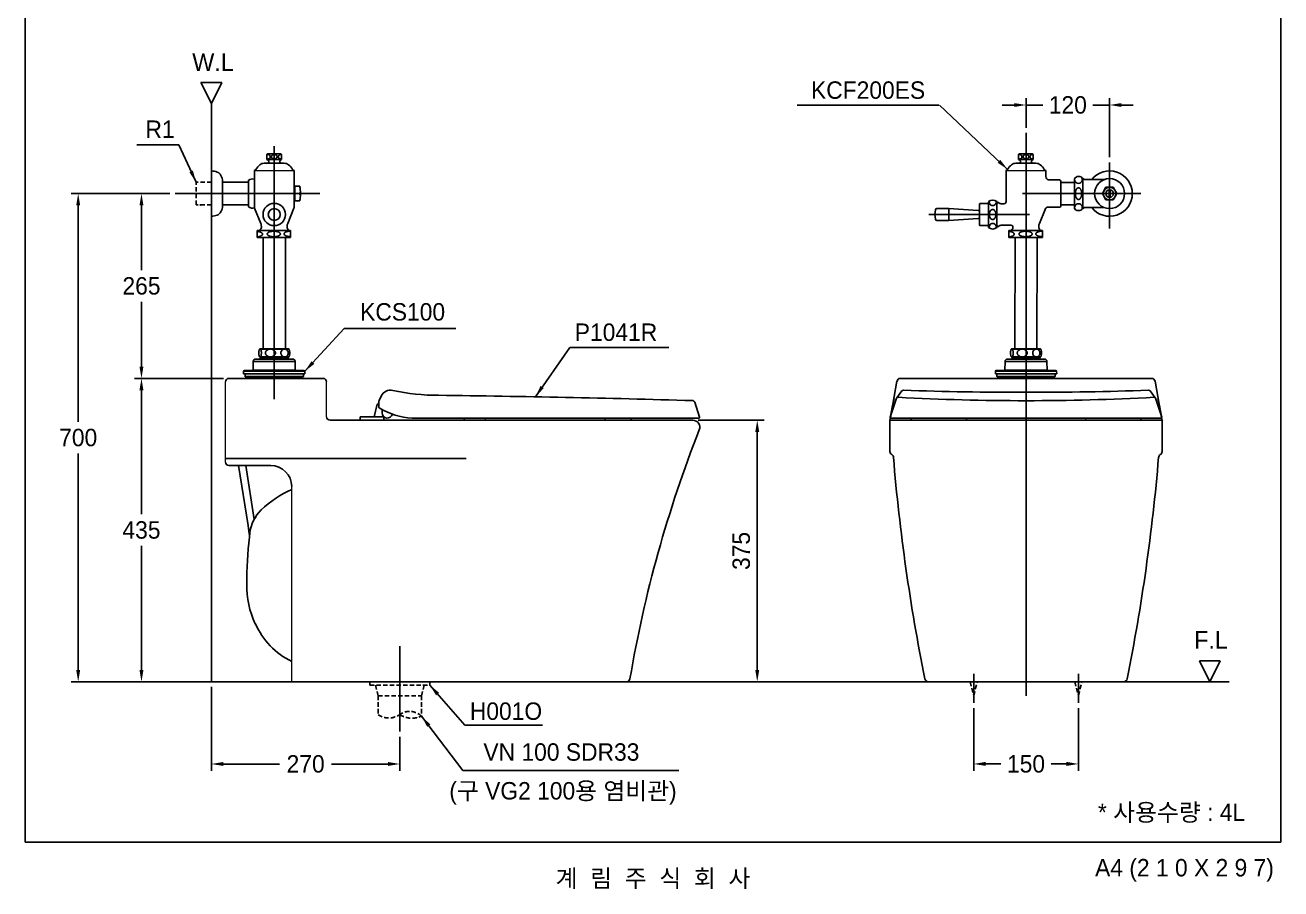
# Model space of a CAD drawing. Header units: millimetres. Extents: x 0 to 5600, y -67 to 2530.
# Drawn here: x 0 to 1800, y -67 to 1172 of the extents above; entities that cross this region are included whole.
import ezdxf
from ezdxf.enums import TextEntityAlignment as Align
from ezdxf.lldxf.tags import DXFTag

# ---------------------------------------------------------------- set-up
doc = ezdxf.new("R2010")
doc.units = ezdxf.units.MM
doc.linetypes.add('DASHED2', pattern=[9.525, 6.35, -3.175])
for name, color, linetype in [('TEXT', 7, 'Continuous'), ('내부선 및 부속', 4, 'Continuous'), ('도각라인', 7, 'Continuous'), ('외형선', 3, 'Continuous'), ('점선', 6, 'DASHED2'), ('중심선', 1, 'DASHED'), ('치수선', 7, 'Continuous')]:
    doc.layers.add(name, color=color, linetype=linetype)
doc.styles.add('____', font='')
doc.styles.add('타이틀', font='H2GTRM.TTF', dxfattribs={"height": 25})
doc.styles.get('____').set_extended_font_data('굴림')
tags = doc.linetypes.add('DASHDOT', pattern=[70, 31, -13, 13, -13]).pattern_tags.tags
tags[10:11] = [DXFTag(74, 4), DXFTag(75, 0), DXFTag(340, '0'), DXFTag(46, 0.0), DXFTag(50, 0.0), DXFTag(44, 0.0), DXFTag(45, 0.0)]
tags[8:9] = [DXFTag(74, 4), DXFTag(75, 0), DXFTag(340, '0'), DXFTag(46, 0.0), DXFTag(50, 0.0), DXFTag(44, 0.0), DXFTag(45, 0.0)]
tags[6:7] = [DXFTag(74, 4), DXFTag(75, 0), DXFTag(340, '0'), DXFTag(46, 0.0), DXFTag(50, 0.0), DXFTag(44, 0.0), DXFTag(45, 0.0)]
tags[4:5] = [DXFTag(74, 4), DXFTag(75, 0), DXFTag(340, '0'), DXFTag(46, 0.0), DXFTag(50, 0.0), DXFTag(44, 0.0), DXFTag(45, 0.0)]
tags = doc.linetypes.add('DASHED', pattern=[25.72, 12.86, -12.86]).pattern_tags.tags
tags[6:7] = [DXFTag(74, 4), DXFTag(75, 0), DXFTag(340, '0'), DXFTag(46, 0.0), DXFTag(50, 0.0), DXFTag(44, 0.0), DXFTag(45, 0.0)]
tags[4:5] = [DXFTag(74, 4), DXFTag(75, 0), DXFTag(340, '0'), DXFTag(46, 0.0), DXFTag(50, 0.0), DXFTag(44, 0.0), DXFTag(45, 0.0)]
doc.dimstyles.new('MSADIM', dxfattribs={"dimtxt": 33, "dimasz": 17, "dimexe": 10, "dimexo": 7.5, "dimgap": 10, "dimtad": 0, "dimtih": 1, "dimtoh": 1, "dimdec": 0, "dimzin": 1, "dimdsep": 46, "dimtxsty": '____', "dimcen": 11.25, "dimadec": 0, "dimazin": 0, "dimtfac": 1, "dimtdec": 0, "dimtix": 1, "dimtmove": 0, "dimatfit": 3, "dimfxl": 1, "dimtolj": 1, "dimtzin": 1, "dimarcsym": 0})

# ---------------------------------------------------------------- blocks, each defined once
blk = doc.blocks.new('*D18')
at = {"layer": '치수선', "color": 0, "linetype": 'Continuous', "lineweight": -2, "transparency": 16777216}
for p, q in [((284.6, 665.2), (156.8, 665.2)), ((166.8, 648.2), (166.8, 470.5)), ((166.8, 247.2), (166.8, 424.9)), ((374.6, 230.2), (156.8, 230.2))]:
    blk.add_line(p, q, dxfattribs=at)
at = {"layer": '치수선', "color": 0, "linetype": 'Continuous', "transparency": 16777216}
for points in [[(163.9, 648.2), (169.6, 648.2), (166.8, 665.2)], [(163.9, 247.2), (169.6, 247.2), (166.8, 230.2)]]:
    blk.add_solid(points, dxfattribs=at)
at = {"layer": '치수선', "color": 0, "linetype": 'Continuous', "transparency": 16777216, "insert": (166.8, 447.7), "char_height": 25, "attachment_point": 5, "style": '____'}
blk.add_mtext('\\A1;435', dxfattribs=at)
blk = doc.blocks.new('*D19')
at = {"layer": '치수선', "color": 0, "lineweight": -2, "transparency": 16777216}
for p, q in [((964.6, 605.2), (1059.4, 605.2)), ((1049.4, 247.2), (1049.4, 588.2)), ((869.6, 230.2), (1059.4, 230.2))]:
    blk.add_line(p, q, dxfattribs=at)
at = {"layer": '치수선', "color": 0, "transparency": 16777216}
for points in [[(1046.6, 588.2), (1052.3, 588.2), (1049.4, 605.2)], [(1046.6, 247.2), (1052.3, 247.2), (1049.4, 230.2)]]:
    blk.add_solid(points, dxfattribs=at)
at = {"layer": '치수선', "color": 0, "transparency": 16777216, "insert": (1026.6, 417.7), "char_height": 25, "attachment_point": 5, "rotation": 90, "style": '____'}
blk.add_mtext('\\A1;375', dxfattribs=at)
blk = doc.blocks.new('*D20')
at = {"layer": '치수선', "color": 0, "linetype": 'Continuous', "lineweight": -2, "transparency": 16777216}
for p, q in [((207.6, 930.2), (156.8, 930.2)), ((166.8, 913.2), (166.8, 820.5)), ((166.8, 682.2), (166.8, 774.9)), ((284.6, 665.2), (156.8, 665.2))]:
    blk.add_line(p, q, dxfattribs=at)
at = {"layer": '치수선', "color": 0, "linetype": 'Continuous', "transparency": 16777216}
for points in [[(163.9, 913.2), (169.6, 913.2), (166.8, 930.2)], [(163.9, 682.2), (169.6, 682.2), (166.8, 665.2)]]:
    blk.add_solid(points, dxfattribs=at)
at = {"layer": '치수선', "color": 0, "linetype": 'Continuous', "transparency": 16777216, "insert": (166.8, 797.7), "char_height": 25, "attachment_point": 5, "style": '____'}
blk.add_mtext('\\A1;265', dxfattribs=at)
blk = doc.blocks.new('*D21')
at = {"layer": '치수선', "color": 0, "linetype": 'Continuous', "lineweight": -2, "transparency": 16777216}
for p, q in [((207.6, 930.2), (66.1, 930.2)), ((76.1, 913.2), (76.1, 603)), ((76.1, 247.2), (76.1, 557.4)), ((374.6, 230.2), (66.1, 230.2))]:
    blk.add_line(p, q, dxfattribs=at)
at = {"layer": '치수선', "color": 0, "linetype": 'Continuous', "transparency": 16777216}
for points in [[(73.2, 913.2), (78.9, 913.2), (76.1, 930.2)], [(73.2, 247.2), (78.9, 247.2), (76.1, 230.2)]]:
    blk.add_solid(points, dxfattribs=at)
at = {"layer": '치수선', "color": 0, "linetype": 'Continuous', "transparency": 16777216, "insert": (76.1, 580.2), "char_height": 25, "attachment_point": 5, "style": '____'}
blk.add_mtext('\\A1;700', dxfattribs=at)
blk = doc.blocks.new('*D22')
at = {"layer": '치수선', "color": 0, "linetype": 'Continuous', "lineweight": -2, "transparency": 16777216}
for p, q in [((267.1, 222.7), (267.1, 102.2)), ((537.1, 151.3), (537.1, 102.2)), ((284.1, 112.2), (364.8, 112.2)), ((520.1, 112.2), (439.4, 112.2))]:
    blk.add_line(p, q, dxfattribs=at)
at = {"layer": '치수선', "color": 0, "linetype": 'Continuous', "transparency": 16777216}
for points in [[(284.1, 115.1), (284.1, 109.4), (267.1, 112.2)], [(520.1, 115.1), (520.1, 109.4), (537.1, 112.2)]]:
    blk.add_solid(points, dxfattribs=at)
at = {"layer": '치수선', "color": 0, "linetype": 'Continuous', "transparency": 16777216, "insert": (402.1, 112.2), "char_height": 25, "attachment_point": 5, "style": '____'}
blk.add_mtext('\\A1;270', dxfattribs=at)
blk = doc.blocks.new('*D28')
at = {"layer": '치수선', "color": 0, "linetype": 'Continuous', "lineweight": -2, "transparency": 16777216}
for p, q in [((1359.7, 192.3), (1359.7, 102.3)), ((1509.7, 192.3), (1509.7, 102.3)), ((1376.7, 112.3), (1398.7, 112.3)), ((1492.7, 112.3), (1470.6, 112.3))]:
    blk.add_line(p, q, dxfattribs=at)
at = {"layer": '치수선', "color": 0, "linetype": 'Continuous', "transparency": 16777216}
for points in [[(1376.7, 115.2), (1376.7, 109.5), (1359.7, 112.3)], [(1492.7, 115.2), (1492.7, 109.5), (1509.7, 112.3)]]:
    blk.add_solid(points, dxfattribs=at)
at = {"layer": '치수선', "color": 0, "linetype": 'Continuous', "transparency": 16777216, "insert": (1434.7, 112.3), "char_height": 25, "attachment_point": 5, "style": '____'}
blk.add_mtext('\\A1;150', dxfattribs=at)
blk = doc.blocks.new('*D26')
at = {"layer": '치수선', "color": 0, "linetype": 'Continuous', "lineweight": -2, "transparency": 16777216}
for p, q in [((1434.7, 1024.7), (1434.7, 1067.2)), ((1554.5, 982.5), (1554.5, 1067.2)), ((1417.7, 1057.2), (1400.7, 1057.2)), ((1434.7, 1057.2), (1458.6, 1057.2)), ((1554.5, 1057.2), (1530.5, 1057.2)), ((1571.5, 1057.2), (1588.5, 1057.2))]:
    blk.add_line(p, q, dxfattribs=at)
at = {"layer": '치수선', "color": 0, "linetype": 'Continuous', "transparency": 16777216}
for points in [[(1417.7, 1060), (1417.7, 1054.4), (1434.7, 1057.2)], [(1571.5, 1060), (1571.5, 1054.4), (1554.5, 1057.2)]]:
    blk.add_solid(points, dxfattribs=at)
at = {"layer": '치수선', "color": 0, "linetype": 'Continuous', "transparency": 16777216, "insert": (1494.6, 1057.2), "char_height": 25, "attachment_point": 5, "style": '____'}
blk.add_mtext('\\A1;120', dxfattribs=at)

msp = doc.modelspace()

# ---------------------------------------------------------------- linework, layer by layer
at = {"layer": '내부선 및 부속', "linetype": 'Continuous'}
for p, q in [((346.8, 973.7), (342.6, 973.7)), ((348.1, 987.2), (346.7, 986.4)), ((346.7, 986.4), (346.7, 979.3)), ((346.7, 979.3), (347.5, 978.7)), ((346.7, 979.3), (348.2, 978.2)), ((346.7, 979.3), (367.5, 979.3)), ((346.8, 973.7), (367.4, 973.7)), ((357.1, 987.2), (348.1, 987.2)), ((349.6, 987.2), (366.1, 987.2)), ((367.5, 979.3), (365.9, 978.2)), ((366.1, 987.2), (367.5, 986.4)), ((367.5, 979.3), (366.6, 978.7)), ((367.4, 973.7), (371.5, 973.7)), ((367.5, 986.4), (367.5, 979.3)), ((1424.2, 973.7), (1420, 973.7)), ((1425.5, 987.2), (1424.1, 986.4)), ((1424.1, 986.4), (1424.1, 979.3)), ((1444.9, 979.3), (1424.1, 979.3)), ((1424.1, 979.3), (1425.6, 978.2)), ((1424.1, 979.3), (1424.9, 978.7)), ((1444.8, 973.7), (1424.2, 973.7)), ((1442, 987.2), (1425.5, 987.2)), ((1434.5, 987.2), (1443.5, 987.2)), ((1444.9, 979.3), (1443.3, 978.2)), ((1443.5, 987.2), (1444.9, 986.4)), ((1444.9, 979.3), (1444, 978.7)), ((1444.8, 973.7), (1448.9, 973.7)), ((1444.9, 986.4), (1444.9, 979.3)), ((328.6, 963.2), (385.6, 963)), ((328.6, 911.2), (328.6, 963.2)), ((385.6, 963), (385.4, 963.2)), ((385.6, 911.2), (385.6, 963.2)), ((1463, 963.2), (1406, 963)), ((1406, 963), (1406.2, 963.2)), ((1406, 961.2), (1406, 963.2)), ((1406, 918.7), (1406, 961.2)), ((1463, 961.2), (1463, 963.2)), ((1463, 954.7), (1463, 961.2)), ((283.1, 946.5), (283.1, 914)), ((283.1, 946.5), (320.1, 946.5)), ((320.1, 949.2), (320.1, 930.2)), ((386.8, 940.6), (386.3, 939.4)), ((386.8, 940.6), (386.8, 919.8)), ((393.8, 940.6), (386.8, 940.6)), ((1468, 949.7), (1482.5, 949.7)), ((1484.5, 947.7), (1484.5, 946.2)), ((1484.5, 946.2), (1504.1, 946.2)), ((1484.5, 946.2), (1484.5, 912.7)), ((1504.1, 947.5), (1504.1, 951.7)), ((1504.1, 947.5), (1504.1, 930.2)), ((1515.9, 951.2), (1515.9, 952)), ((1515.9, 951.8), (1518.6, 950.2)), ((1515.9, 951.2), (1515.9, 930.2)), ((1546.6, 950.2), (1518.6, 950.2)), ((1544.1, 930.2), (1549.3, 939.2)), ((1549.3, 939.2), (1559.7, 939.2)), ((1559.7, 939.2), (1564.9, 930.2)), ((320.1, 930.2), (320.1, 911.2)), ((386.8, 919.8), (386.3, 921)), ((393.8, 919.8), (386.8, 919.8)), ((394.6, 931), (392.6, 931)), ((392.6, 931), (392.6, 929.5)), ((394.6, 929.5), (392.6, 929.5)), ((1381, 918.6), (1381, 900.2)), ((1393, 918.7), (1393, 900.2)), ((1504.1, 913), (1504.1, 930.2)), ((1515.9, 909.2), (1515.9, 930.2)), ((1549.3, 921.2), (1544.1, 930.2)), ((1559.7, 921.2), (1549.3, 921.2)), ((1553.8, 935.6), (1553.8, 924.9)), ((1555.2, 935.6), (1555.2, 924.9)), ((1564.9, 930.2), (1559.7, 921.2)), ((320.1, 914), (283.1, 914)), ((328.9, 909.3), (337.7, 887.3)), ((385.2, 909.3), (376.4, 887.3)), ((1306.7, 908.7), (1324.1, 908.7)), ((1324.1, 908.7), (1366.2, 905.7)), ((1324.1, 908.7), (1324.1, 891.7)), ((1368, 915.2), (1368, 910.9)), ((1368, 910.9), (1368, 900.2)), ((1368, 885.2), (1368, 900.2)), ((1380, 916.2), (1369, 916.2)), ((1381, 881.7), (1381, 900.2)), ((1393, 917.7), (1394.5, 917.7)), ((1393, 916.7), (1396.2, 916.7)), ((1393, 881.7), (1393, 900.2)), ((1394.5, 916.7), (1394.5, 917.7)), ((1394.5, 917.7), (1397.3, 916.1)), ((1398.8, 915.7), (1403, 915.7)), ((1461.9, 907.6), (1453.9, 887.3)), ((1466.6, 910.7), (1482.5, 910.7)), ((1484.5, 914.2), (1504.1, 914.2)), ((1484.5, 914.2), (1504.1, 914.2)), ((1484.5, 912.7), (1484.5, 914.2)), ((1504.1, 913), (1504.1, 914.2)), ((1504.1, 913), (1504.1, 908.7)), ((1504.1, 913), (1504.1, 908.7)), ((1515.9, 908.6), (1518.6, 910.2)), ((1515.9, 909.2), (1515.9, 910.1)), ((1515.9, 909.2), (1515.9, 908.4)), ((1546.6, 910.2), (1518.6, 910.2)), ((338.6, 881.6), (338.6, 882.9)), ((375.6, 881.6), (375.6, 882.9)), ((1306.7, 891.7), (1324.1, 891.7)), ((1324.1, 891.7), (1366.3, 894.7)), ((1380, 884.2), (1369, 884.2)), ((1393, 883.7), (1396.2, 883.7)), ((1393, 882.7), (1394.5, 882.7)), ((1394.5, 882.7), (1397.3, 884.3)), ((1394.5, 883.7), (1394.5, 882.7)), ((1398.8, 884.7), (1413, 884.7)), ((1453, 881.6), (1453, 882.9)), ((332.6, 877.2), (332.6, 867.2)), ((332.6, 877.2), (356.6, 877.2)), ((380.6, 867.2), (332.6, 867.2)), ((336.7, 877.2), (336.9, 877.2)), ((337.1, 878.2), (338.2, 880.1)), ((337.1, 877.2), (337.1, 878.2)), ((341.2, 867.2), (341.2, 707.4)), ((380.6, 877.2), (356.6, 877.2)), ((356.9, 877.2), (377.4, 877.2)), ((373, 867.2), (373, 707.4)), ((375.6, 881.3), (375.6, 881.7)), ((377.1, 878.2), (375.9, 880.3)), ((377, 877.2), (376.9, 877.2)), ((377, 877.2), (377.4, 877.2)), ((377.1, 877.2), (377.1, 878.2)), ((380.6, 877.2), (380.6, 867.2)), ((1410.2, 877.2), (1410.2, 867.2)), ((1410.2, 877.2), (1434.2, 877.2)), ((1458.2, 867.2), (1410.2, 867.2)), ((1414.4, 877.2), (1414.5, 877.2)), ((1414.5, 878.2), (1415.7, 880.3)), ((1414.5, 877.2), (1414.5, 878.2)), ((1416, 881.3), (1416, 881.7)), ((1419.2, 867.2), (1418.7, 707.4)), ((1455.2, 877.2), (1434.2, 877.2)), ((1434.5, 877.2), (1458.2, 877.2)), ((1450.5, 867.2), (1450.4, 707.4)), ((1454.5, 878.2), (1453.4, 880.1)), ((1454.5, 877.2), (1454.5, 878.2)), ((1454.7, 877.2), (1454.5, 877.2)), ((1454.7, 877.2), (1455.1, 877.2)), ((1458.2, 877.2), (1458.2, 867.2)), ((504.3, 626.4), (500.2, 610.2)), ((514, 610.2), (480.1, 610.2)), ((480.1, 610.2), (480.1, 605.2)), ((486.5, 605.2), (480.1, 605.2)), ((486.5, 605.2), (514.1, 605.2)), ((508.7, 605.2), (510.3, 605.2)), ((514.1, 610.1), (514.1, 605.2)), ((629, 608.2), (629, 607.7)), ((631.5, 605.2), (657.5, 605.2)), ((660, 608.2), (660, 607.7)), ((831, 608.2), (831, 607.7)), ((833.5, 605.2), (866.5, 605.2)), ((869, 608.2), (869, 607.7)), ((1269.7, 608.2), (1269.7, 607.7)), ((1272.2, 605.2), (1347.2, 605.2)), ((1349.7, 608.2), (1349.7, 607.7)), ((1519.7, 608.2), (1519.7, 607.7)), ((1522.2, 605.2), (1597.2, 605.2)), ((1599.7, 608.2), (1599.7, 607.7))]:
    msp.add_line(p, q, dxfattribs=at)
at = {"layer": '내부선 및 부속'}
for p, q in [((336, 707.1), (336.2, 707.1)), ((336.4, 707.4), (377.8, 707.4)), ((337.4, 707.1), (349.4, 707.1)), ((353.9, 707.1), (370.3, 707.1)), ((373.6, 707.1), (378.2, 707.1)), ((1413.5, 707.1), (1413.8, 707.1)), ((1414, 707.4), (1455.3, 707.4)), ((1415, 707.1), (1426.9, 707.1)), ((1431.5, 707.1), (1447.8, 707.1)), ((1451.2, 707.1), (1455.8, 707.1)), ((327, 689.4), (326.9, 676.9)), ((327, 689.4), (387.1, 689.4)), ((383.6, 692.9), (330.5, 692.9)), ((336, 696.2), (336.2, 696.2)), ((336.4, 695.9), (377.8, 695.9)), ((337.1, 695.9), (337.1, 693.9)), ((377.1, 693.9), (337.1, 693.9)), ((337.4, 696.2), (349.4, 696.2)), ((353.9, 696.2), (370.3, 696.2)), ((373.6, 696.2), (378.2, 696.2)), ((377.1, 695.9), (377.1, 693.9)), ((387.1, 689.4), (387.3, 676.9)), ((1404.6, 689.4), (1404.5, 676.9)), ((1404.6, 689.4), (1464.7, 689.4)), ((1461.2, 692.9), (1408.1, 692.9)), ((1413.5, 696.2), (1413.8, 696.2)), ((1414, 695.9), (1455.3, 695.9)), ((1414.7, 695.9), (1414.7, 693.9)), ((1454.7, 693.9), (1414.7, 693.9)), ((1415, 696.2), (1426.9, 696.2)), ((1431.5, 696.2), (1447.8, 696.2)), ((1451.2, 696.2), (1455.8, 696.2)), ((1454.7, 695.9), (1454.7, 693.9)), ((1464.7, 689.4), (1464.8, 676.9)), ((313.1, 675.4), (313.1, 671.9)), ((313.1, 675.4), (401, 675.4)), ((313.1, 671.9), (401.1, 671.9)), ((314.1, 676.4), (400, 676.4)), ((315.4, 671.9), (315.3, 668.1)), ((398.9, 668.1), (315.3, 668.1)), ((398.4, 667.6), (315.8, 667.6)), ((316.6, 667.6), (316.7, 665.2)), ((387.3, 676.9), (326.9, 676.9)), ((397.5, 667.6), (397.5, 665.2)), ((398.8, 671.9), (398.9, 668.1)), ((401, 675.4), (401.1, 671.9)), ((1390.7, 675.4), (1390.7, 671.9)), ((1390.7, 675.4), (1478.6, 675.4)), ((1390.7, 671.9), (1478.7, 671.9)), ((1391.7, 676.4), (1477.6, 676.4)), ((1393, 671.9), (1392.9, 668.1)), ((1476.5, 668.1), (1392.9, 668.1)), ((1476, 667.6), (1393.4, 667.6)), ((1394.2, 667.6), (1394.3, 665.2)), ((1464.8, 676.9), (1404.5, 676.9)), ((1475.1, 667.6), (1475, 665.2)), ((1476.3, 671.9), (1476.5, 668.1)), ((1478.6, 675.4), (1478.7, 671.9)), ((397.5, 665.2), (316.7, 665.2)), ((1475, 665.2), (1394.3, 665.2)), ((507.1, 623.8), (507.1, 632.7)), ((507.3, 633.6), (510.5, 639.9)), ((959.8, 631.2), (966.7, 609.5)), ((1249.2, 636.8), (1240.1, 609.5)), ((1249.5, 637.3), (1256.9, 647.2)), ((1619.8, 637.3), (1612.4, 647.2)), ((1620.1, 636.8), (1629.2, 609.5)), ((511.6, 615.7), (511.6, 620.6)), ((965.8, 608.2), (554.9, 608.2)), ((1239.7, 605.2), (1629.6, 605.2)), ((1241, 608.2), (1628.3, 608.2)), ((287.1, 550.2), (632.1, 550.2)), ((306.1, 540.2), (352.1, 540.2)), ((316.2, 540.2), (328.2, 463))]:
    msp.add_line(p, q, dxfattribs=at)
at = {"layer": '내부선 및 부속', "linetype": 'Continuous', "lineweight": 18}
msp.add_line((382.1, 259.3), (382.1, 510.2), dxfattribs=at)
at = {"layer": '내부선 및 부속', "linetype": 'Continuous'}
for centre, radius in [((1554.5, 930.2), 21.5), ((1554.5, 930.2), 9), ((1554.5, 930.2), 5.4), ((357.1, 900.2), 16), ((357.1, 900.2), 8.5)]:
    msp.add_circle(centre, radius, dxfattribs=at)
for centre, radius, start, end in [((342.6, 963.7), 10, 90, 127.8233), ((348.1, 983), 3.24, 244.0741, 115.9259), ((346.8, 976.2), 2.5, 270, 54.4756), ((366.1, 983), 3.24, 64.0741, 295.9259), ((367.4, 976.2), 2.5, 125.5244, 270), ((371.5, 963.7), 10, 52.1767, 90), ((1420, 963.7), 10, 90.0112, 127.8345), ((1425.5, 983), 3.24, 244.0853, 115.9372), ((1424.2, 976.2), 2.5, 270.0112, 54.4868), ((1443.5, 983), 3.24, 64.0853, 295.9372), ((1444.8, 976.2), 2.5, 125.5356, 270.0112), ((1448.9, 963.7), 10, 52.1879, 90.0112), ((265.6, 932.7), 30, 70.9929, 87.134), ((271.7, 951.8), 10, 37.1965, 68.8073), ((263.1, 946.7), 20, 359.2838, 33.7923), ((328.2, 966.2), 3, 276.7194, 333.4346), ((348.8, 955.8), 20, 127.8233, 153.2498), ((365.4, 955.8), 20, 26.7502, 52.1767), ((385.9, 966.2), 3, 206.5654, 263.2806), ((1405.6, 966.2), 3, 276.7306, 333.4458), ((1426.2, 955.8), 20, 127.8345, 153.261), ((1442.8, 955.8), 20, 26.7614, 52.1879), ((1463.3, 966.2), 3, 206.5766, 263.2918), ((1468, 954.7), 5, 180.0112, 270.0112), ((1510.1, 947.2), 7.5, 39.9167, 143.1413), ((1554.5, 930.2), 32.5, 217.9911, 142.0313), ((326.1, 941.2), 10, 75.6711, 127.05), ((385.1, 940), 1.3, 292.6199, 334.4413), ((324.6, 930.2), 70, 4.4244, 8.5378), ((1482.5, 947.7), 2, 0.0112, 90.0112), ((1509.8, 950.2), 5.44, 154.1689, 28.8664), ((385.1, 920.4), 1.3, 25.5587, 67.3801), ((324.6, 930.2), 70, 351.4622, 355.5756), ((324.6, 930.2), 70, 0.6139, 4.4244), ((324.6, 930.2), 70, 355.5756, 359.3861), ((1387, 911.9), 9, 48.2009, 131.8215), ((1387, 918.1), 5.22, 171.2567, 12.9533), ((1403, 918.7), 3, 270.0112, 0.0112), ((271.7, 908.6), 10, 291.1927, 322.8035), ((263.1, 913.7), 20, 326.2077, 0.7162), ((326.1, 919.2), 10, 232.95, 285.8888), ((333.6, 911.2), 5, 180, 201.8014), ((380.6, 911.2), 5, 338.1986, 0), ((1340.7, 900.2), 36.6, 169.1911, 190.8313), ((1306.7, 906.7), 2, 90.0112, 169.1911), ((1366.5, 909.7), 4, 266.3323, 292.0355), ((1369, 915.2), 1, 90.0112, 180.0112), ((1380, 917.2), 1, 270.0112, 0.0112), ((1398.8, 918.7), 3, 240.0112, 270.0112), ((1466.6, 905.7), 5, 90.0112, 158.2098), ((1482.5, 912.7), 2, 270.0112, 0.0112), ((1510.1, 913.2), 7.5, 216.8811, 320.1058), ((1509.8, 910.2), 5.44, 331.1561, 205.8536), ((265.6, 927.7), 30, 272.866, 289.0071), ((326.6, 882.9), 12, 0, 21.8014), ((387.6, 882.9), 12, 158.1986, 180), ((1306.7, 893.7), 2, 190.8313, 270.0112), ((1366.5, 890.7), 4, 67.9869, 93.6901), ((1369, 885.2), 1, 180.0112, 270.0112), ((1380, 883.2), 1, 0.0112, 90.0112), ((1387, 882.3), 5.22, 347.0691, 188.7657), ((1398.8, 881.7), 3, 90.0112, 120.0112), ((1413, 881.7), 3, 0.0112, 90.0112), ((1465, 882.9), 12, 158.2098, 180.0112), ((335.6, 881.6), 3, 330, 0), ((377.6, 881.3), 2, 180, 210), ((1387, 888.4), 9, 228.2009, 311.8215), ((1414, 881.3), 2, 330.0112, 0.0112), ((1456, 881.6), 3, 180.0112, 210.0112), ((509.1, 625.2), 5, 113.5697, 165.8872), ((631.5, 607.7), 2.5, 180, 270), ((657.5, 607.7), 2.5, 270, 0), ((833.5, 607.7), 2.5, 180, 270), ((866.5, 607.7), 2.5, 270, 0), ((1272.2, 607.7), 2.5, 180, 270), ((1347.2, 607.7), 2.5, 270, 0), ((1522.2, 607.7), 2.5, 180, 270), ((1597.2, 607.7), 2.5, 270, 0)]:
    msp.add_arc(centre, radius, start, end, dxfattribs=at)
at = {"layer": '내부선 및 부속'}
for centre, radius, start, end in [((336.4, 706.9), 0.5, 90, 157.6398), ((377.8, 706.9), 0.5, 22.3602, 90), ((1414, 706.9), 0.5, 90, 157.6398), ((1455.3, 706.9), 0.5, 22.3602, 90), ((330.5, 689.4), 3.5, 90, 179.3055), ((336.4, 696.4), 0.5, 202.3602, 270), ((336.1, 693.9), 1, 270, 0), ((378.1, 693.9), 1, 180, 270), ((377.8, 696.4), 0.5, 270, 337.6398), ((383.6, 689.4), 3.5, 0.6945, 90), ((1408.1, 689.4), 3.5, 90, 179.3055), ((1414, 696.4), 0.5, 202.3602, 270), ((1413.7, 693.9), 1, 270, 0), ((1455.7, 693.9), 1, 180, 270), ((1455.3, 696.4), 0.5, 270, 337.6398), ((1461.2, 689.4), 3.5, 0.6945, 90), ((314.1, 675.4), 1, 90, 179.3634), ((315.8, 668.1), 0.5, 178, 270), ((326.4, 676.9), 0.5, 270, 359.3055), ((387.8, 676.9), 0.5, 180.6945, 270), ((398.4, 668.1), 0.5, 270, 2), ((400, 675.4), 1, 0.6366, 90), ((1391.7, 675.4), 1, 90, 179.3634), ((1393.4, 668.1), 0.5, 178, 270), ((1404, 676.9), 0.5, 270, 359.3055), ((1465.3, 676.9), 0.5, 180.6945, 270), ((1476, 668.1), 0.5, 270, 2), ((1477.6, 675.4), 1, 0.6366, 90), ((523.9, 633.2), 15, 77.9144, 153.4349), ((1258.8, 645.7), 2.5, 88.0717, 141.3402), ((1434.7, 5868.2), 5223, 268.0717, 271.9283), ((1610.5, 645.7), 2.5, 38.6598, 91.9283), ((509.1, 632.7), 2, 153.4349, 180), ((593, 955.9), 315, 257.9144, 269.9304), ((357.4, -19316.7), 19959, 88.27855, 89.32486), ((956.9, 630.3), 3, 17.7447, 88.2785), ((1251.1, 636.1), 2, 86.9292, 161.5651), ((1434.7, 4058.2), 3425, 266.9292, 273.0708), ((1618.2, 636.1), 2, 18.4349, 93.0708), ((508.1, 623.8), 1, 180, 238.3924), ((560, 708.1), 100, 238.3924, 267.0902), ((519.1, 615.7), 7.5, 180.1051, 345.9993), ((965.8, 609.2), 1, 270, 17.7447), ((1241, 609.2), 1, 161.5651, 270), ((1628.3, 609.2), 1, 270, 18.4349), ((352.1, 510.2), 30, 0, 90), ((439.9, 372), 145.7, 113.3758, 134.1848), ((376.7, 437.1), 55, 134.1848, 173.7719), ((1067.6, 361.7), 750, 173.7719, 174.2127)]:
    msp.add_arc(centre, radius, start, end, dxfattribs=at)
at = {"layer": '내부선 및 부속', "linetype": 'Continuous'}
for points, weights in [([(357.1, 986.1), (352.9, 986.1), (352.9, 983.1)], [1, 0.707106769085, 1]), ([(352.9, 983.1), (352.9, 980), (357.1, 980)], [1, 0.707106769085, 1]), ([(361.2, 983.1), (361.2, 986.1), (357.1, 986.1)], [1, 0.707106769085, 1]), ([(357.1, 980), (361.2, 980), (361.2, 983.1)], [1, 0.707106769085, 1]), ([(1430.4, 983.1), (1430.4, 986.1), (1434.5, 986.1)], [1, 0.707106781056, 1]), ([(1434.5, 980), (1430.4, 980), (1430.4, 983.1)], [1, 0.707106781056, 1]), ([(1434.5, 986.1), (1438.7, 986.1), (1438.7, 983.1)], [1, 0.707106781056, 1]), ([(1438.7, 983.1), (1438.7, 980), (1434.5, 980)], [1, 0.707106781056, 1]), ([(1505.4, 930.1), (1505.4, 938.5), (1509.9, 938.5)], [1, 0.707106781056, 1]), ([(1509.9, 938.5), (1514.4, 938.5), (1514.4, 930.1)], [1, 0.707106781056, 1]), ([(1509.9, 921.7), (1505.4, 921.7), (1505.4, 930.1)], [1, 0.707106781056, 1]), ([(1514.4, 930.1), (1514.4, 921.7), (1509.9, 921.7)], [1, 0.707106781056, 1]), ([(1386.8, 907.4), (1382.2, 907.4), (1382.2, 900.2)], [1, 0.707106781056, 1]), ([(1382.2, 900.1), (1382.2, 907.3), (1386.8, 907.3)], [1, 0.707106781056, 1]), ([(1382.2, 900.2), (1382.2, 893.1), (1386.8, 893.1)], [1, 0.707106781056, 1]), ([(1386.8, 893), (1382.2, 893), (1382.2, 900.1)], [1, 0.707106781056, 1]), ([(1391.5, 900.2), (1391.5, 907.4), (1386.8, 907.4)], [1, 0.707106781056, 1]), ([(1386.8, 907.3), (1391.5, 907.3), (1391.5, 900.1)], [1, 0.707106781056, 1]), ([(1386.8, 893.1), (1391.5, 893.1), (1391.5, 900.2)], [1, 0.707106781056, 1]), ([(1391.5, 900.1), (1391.5, 893), (1386.8, 893)], [1, 0.707106781056, 1]), ([(332.6, 868.1), (340.2, 868.8), (340.2, 872)], [0.934149503708, 0.74491161108, 1]), ([(340.2, 872), (340.2, 875.1), (333.1, 875.9)], [1, 0.75529140234, 0.919484734535]), ([(356.5, 876.2), (347.1, 876.2), (347.1, 872.3)], [1, 0.707106769085, 1]), ([(347.1, 872.3), (347.1, 868.3), (356.5, 868.3)], [1, 0.707106769085, 1]), ([(365.9, 872.3), (365.9, 876.2), (356.5, 876.2)], [1, 0.707106769085, 1]), ([(356.5, 868.3), (365.9, 868.3), (365.9, 872.3)], [1, 0.707106769085, 1]), ([(379.7, 876.3), (371.2, 876), (371.2, 872.4)], [0.964678823948, 0.725984036922, 1]), ([(371.2, 872.4), (371.2, 868.4), (380.6, 868.4)], [1, 0.707261145115, 0.999691426754]), ([(1410.2, 868.1), (1417.9, 868.8), (1417.9, 872)], [0.934149522769, 0.744911638901, 1]), ([(1417.9, 872), (1417.9, 875.1), (1410.7, 875.8)], [1, 0.755291395241, 0.919484720528]), ([(1434.1, 876.2), (1424.7, 876.2), (1424.7, 872.3)], [1, 0.707106781056, 1]), ([(1424.7, 872.3), (1424.7, 868.3), (1434.1, 868.3)], [1, 0.707106781056, 1]), ([(1443.5, 872.3), (1443.5, 876.2), (1434.1, 876.2)], [1, 0.707106781056, 1]), ([(1434.1, 868.3), (1443.5, 868.3), (1443.5, 872.3)], [1, 0.707106781056, 1]), ([(1457.4, 876.3), (1448.8, 876), (1448.8, 872.4)], [0.964678818344, 0.725984028413, 1]), ([(1448.8, 872.4), (1448.8, 868.4), (1458.2, 868.4)], [1, 0.70726114917, 0.999691426754])]:
    msp.add_rational_spline(points, weights, degree=2, dxfattribs=at)
at = {"layer": '내부선 및 부속'}
for points, knots in [([(335.3, 698), (335.2, 698.5), (335, 699.7), (334.9, 701.6), (335, 703.5), (335.2, 704.8), (335.3, 705.3)], [0, 0, 0, 0, 0.22782, 0.499997, 0.77219, 1, 1, 1, 1]), ([(336, 707.1), (335.9, 706.9), (335.7, 706.4), (335.5, 705.8), (335.3, 705.3)], [0, 0, 0, 0, 0.254027, 1, 1, 1, 1]), ([(335.3, 705.3), (335.4, 705.6), (335.6, 706.1), (335.9, 706.7), (336, 706.9), (336.1, 707)], [0, 0, 0, 0, 0.573123, 0.803858, 1, 1, 1, 1]), ([(336.1, 707), (336.1, 707), (336.1, 707), (336.2, 707.1), (336.2, 707.1)], [0, 0, 0, 0, 0.25775, 1, 1, 1, 1]), ([(336.2, 707.1), (336.3, 707.2), (336.5, 707.2), (336.8, 707.3), (337.1, 707.2), (337.3, 707.2), (337.4, 707.1)], [0, 0, 0, 0, 0.262199, 0.5, 0.737801, 1, 1, 1, 1]), ([(337.4, 707.1), (337.5, 706.9), (337.8, 706.6), (338, 706.2), (338, 706)], [0, 0, 0, 0, 0.435949, 1, 1, 1, 1]), ([(338, 706), (338.2, 705.6), (338.4, 704.8), (338.6, 703.5), (338.7, 701.9), (338.7, 700.4), (338.5, 698.9), (338.2, 697.7), (337.9, 696.9), (337.6, 696.5), (337.5, 696.3), (337.4, 696.2)], [0, 0, 0, 0, 0.111596, 0.24947, 0.407177, 0.56844, 0.7146, 0.835755, 0.930172, 0.967952, 1, 1, 1, 1]), ([(349.4, 696.2), (348.8, 696.4), (347.6, 696.9), (346.3, 697.8), (345.4, 698.8), (344.9, 699.7), (344.6, 700.6), (344.5, 701.6), (344.6, 702.6), (344.9, 703.6), (345.4, 704.4), (346.3, 705.4), (347.6, 706.4), (348.8, 706.9), (349.4, 707.1)], [0, 0, 0, 0, 0.123247, 0.247361, 0.310061, 0.373108, 0.436462, 0.5, 0.563539, 0.626894, 0.689943, 0.752643, 0.876759, 1, 1, 1, 1]), ([(349.4, 707.1), (349.5, 707.1), (349.7, 707.1), (350, 707.2), (350.5, 707.2), (351.1, 707.3), (351.6, 707.3), (352.2, 707.3), (352.8, 707.2), (353.3, 707.2), (353.6, 707.1), (353.8, 707.1), (353.9, 707.1)], [0, 0, 0, 0, 0.062559, 0.12508, 0.250065, 0.375035, 0.5, 0.624966, 0.749935, 0.87492, 0.937441, 1, 1, 1, 1]), ([(353.9, 707.1), (354.5, 706.9), (355.7, 706.4), (357, 705.4), (357.9, 704.4), (358.4, 703.6), (358.7, 702.6), (358.8, 701.6), (358.7, 700.6), (358.4, 699.7), (357.9, 698.8), (357, 697.8), (355.7, 696.9), (354.5, 696.4), (353.9, 696.2)], [0, 0, 0, 0, 0.123276, 0.247388, 0.310077, 0.37311, 0.436457, 0.499999, 0.563544, 0.626897, 0.689931, 0.752615, 0.876724, 1, 1, 1, 1]), ([(370.3, 696.2), (369.8, 696.4), (369.1, 696.8), (368.4, 697.5), (367.6, 698.3), (366.9, 699.7), (366.6, 701.6), (366.9, 703.5), (367.6, 704.9), (368.4, 705.8), (369.1, 706.5), (369.8, 706.9), (370.3, 707.1)], [0, 0, 0, 0, 0.108635, 0.166542, 0.227368, 0.358414, 0.500001, 0.641587, 0.772633, 0.833459, 0.891366, 1, 1, 1, 1]), ([(370.3, 707.1), (370.3, 707.1), (370.5, 707.1), (370.8, 707.2), (371.1, 707.2), (371.5, 707.3), (371.9, 707.3), (372.4, 707.3), (372.8, 707.2), (373.1, 707.2), (373.4, 707.1), (373.5, 707.1), (373.6, 707.1)], [0, 0, 0, 0, 0.063494, 0.12628, 0.251103, 0.3756, 0.5, 0.6244, 0.748896, 0.87372, 0.936506, 1, 1, 1, 1]), ([(373.6, 707.1), (374.1, 706.9), (375.1, 706.3), (375.8, 705.4), (376.2, 704.9)], [0, 0, 0, 0, 0.476353, 1, 1, 1, 1]), ([(376.2, 704.9), (376.4, 704.6), (376.8, 703.8), (377.1, 702.4), (377.2, 701), (376.8, 699.6), (376.3, 698.4), (375.5, 697.4), (374.6, 696.7), (373.9, 696.3), (373.6, 696.2)], [0, 0, 0, 0, 0.127441, 0.263144, 0.402472, 0.538495, 0.666392, 0.78507, 0.895641, 1, 1, 1, 1]), ([(378.2, 707.1), (378.3, 706.9), (378.5, 706.4), (378.7, 705.8), (378.8, 705.3)], [0, 0, 0, 0, 0.254027, 1, 1, 1, 1]), ([(378.8, 698), (379, 698.5), (379.2, 699.7), (379.3, 701.6), (379.2, 703.5), (379, 704.8), (378.8, 705.3)], [0, 0, 0, 0, 0.22782, 0.499997, 0.77219, 1, 1, 1, 1]), ([(1412.9, 698), (1412.8, 698.5), (1412.5, 699.7), (1412.4, 701.6), (1412.5, 703.5), (1412.8, 704.8), (1412.9, 705.3)], [0, 0, 0, 0, 0.22782, 0.499997, 0.77219, 1, 1, 1, 1]), ([(1413.5, 707.1), (1413.5, 706.9), (1413.2, 706.4), (1413, 705.8), (1412.9, 705.3)], [0, 0, 0, 0, 0.254027, 1, 1, 1, 1]), ([(1412.9, 705.3), (1413, 705.6), (1413.2, 706.1), (1413.4, 706.7), (1413.6, 706.9), (1413.7, 707)], [0, 0, 0, 0, 0.573123, 0.803858, 1, 1, 1, 1]), ([(1413.7, 707), (1413.7, 707), (1413.7, 707), (1413.7, 707.1), (1413.8, 707.1)], [0, 0, 0, 0, 0.25775, 1, 1, 1, 1]), ([(1413.8, 707.1), (1413.8, 707.2), (1414.1, 707.2), (1414.4, 707.3), (1414.7, 707.2), (1414.9, 707.2), (1415, 707.1)], [0, 0, 0, 0, 0.262199, 0.5, 0.737801, 1, 1, 1, 1]), ([(1415, 707.1), (1415.1, 706.9), (1415.4, 706.6), (1415.5, 706.2), (1415.6, 706)], [0, 0, 0, 0, 0.435949, 1, 1, 1, 1]), ([(1415.6, 706), (1415.7, 705.6), (1416, 704.8), (1416.2, 703.5), (1416.3, 701.9), (1416.2, 700.4), (1416.1, 698.9), (1415.8, 697.7), (1415.5, 696.9), (1415.2, 696.5), (1415.1, 696.3), (1415, 696.2)], [0, 0, 0, 0, 0.111596, 0.24947, 0.407177, 0.56844, 0.7146, 0.835755, 0.930172, 0.967952, 1, 1, 1, 1]), ([(1426.9, 696.2), (1426.3, 696.4), (1425.1, 696.9), (1423.8, 697.8), (1423, 698.8), (1422.5, 699.7), (1422.2, 700.6), (1422.1, 701.6), (1422.2, 702.6), (1422.5, 703.6), (1423, 704.4), (1423.8, 705.4), (1425.1, 706.4), (1426.3, 706.9), (1426.9, 707.1)], [0, 0, 0, 0, 0.123247, 0.247361, 0.310061, 0.373108, 0.436462, 0.5, 0.563539, 0.626894, 0.689943, 0.752643, 0.876759, 1, 1, 1, 1]), ([(1426.9, 707.1), (1427, 707.1), (1427.2, 707.1), (1427.6, 707.2), (1428.1, 707.2), (1428.6, 707.3), (1429.2, 707.3), (1429.8, 707.3), (1430.4, 707.2), (1430.8, 707.2), (1431.2, 707.1), (1431.4, 707.1), (1431.5, 707.1)], [0, 0, 0, 0, 0.062559, 0.12508, 0.250065, 0.375035, 0.5, 0.624966, 0.749935, 0.87492, 0.937441, 1, 1, 1, 1]), ([(1431.5, 707.1), (1432.1, 706.9), (1433.3, 706.4), (1434.6, 705.4), (1435.4, 704.4), (1435.9, 703.6), (1436.2, 702.6), (1436.4, 701.6), (1436.2, 700.6), (1435.9, 699.7), (1435.4, 698.8), (1434.6, 697.8), (1433.3, 696.9), (1432.1, 696.4), (1431.5, 696.2)], [0, 0, 0, 0, 0.123276, 0.247388, 0.310077, 0.37311, 0.436457, 0.499999, 0.563544, 0.626897, 0.689931, 0.752615, 0.876724, 1, 1, 1, 1]), ([(1447.8, 696.2), (1447.4, 696.4), (1446.7, 696.8), (1445.9, 697.5), (1445.2, 698.3), (1444.5, 699.7), (1444.2, 701.6), (1444.5, 703.5), (1445.2, 704.9), (1445.9, 705.8), (1446.7, 706.5), (1447.4, 706.9), (1447.8, 707.1)], [0, 0, 0, 0, 0.108635, 0.166542, 0.227368, 0.358414, 0.500001, 0.641587, 0.772633, 0.833459, 0.891366, 1, 1, 1, 1]), ([(1447.8, 707.1), (1447.9, 707.1), (1448, 707.1), (1448.3, 707.2), (1448.7, 707.2), (1449.1, 707.3), (1449.5, 707.3), (1449.9, 707.3), (1450.3, 707.2), (1450.7, 707.2), (1451, 707.1), (1451.1, 707.1), (1451.2, 707.1)], [0, 0, 0, 0, 0.063494, 0.12628, 0.251103, 0.3756, 0.5, 0.6244, 0.748896, 0.87372, 0.936506, 1, 1, 1, 1]), ([(1451.2, 707.1), (1451.7, 706.9), (1452.7, 706.3), (1453.4, 705.4), (1453.7, 704.9)], [0, 0, 0, 0, 0.476353, 1, 1, 1, 1]), ([(1453.7, 704.9), (1454, 704.6), (1454.4, 703.8), (1454.7, 702.4), (1454.7, 701), (1454.4, 699.6), (1453.8, 698.4), (1453.1, 697.4), (1452.2, 696.7), (1451.5, 696.3), (1451.2, 696.2)], [0, 0, 0, 0, 0.127441, 0.263144, 0.402472, 0.538495, 0.666392, 0.78507, 0.895641, 1, 1, 1, 1]), ([(1455.8, 707.1), (1455.8, 706.9), (1456.1, 706.4), (1456.3, 705.8), (1456.4, 705.3)], [0, 0, 0, 0, 0.254027, 1, 1, 1, 1]), ([(1456.4, 698), (1456.5, 698.5), (1456.8, 699.7), (1456.9, 701.6), (1456.8, 703.5), (1456.5, 704.8), (1456.4, 705.3)], [0, 0, 0, 0, 0.22782, 0.499997, 0.77219, 1, 1, 1, 1]), ([(335.3, 698), (335.4, 697.8), (335.6, 697.2), (335.8, 696.6), (336, 696.2)], [0, 0, 0, 0, 0.246308, 1, 1, 1, 1]), ([(336.1, 696.3), (336, 696.4), (335.9, 696.6), (335.6, 697.2), (335.4, 697.6), (335.3, 698)], [0, 0, 0, 0, 0.196146, 0.426878, 1, 1, 1, 1]), ([(336.2, 696.2), (336.2, 696.2), (336.2, 696.2), (336.1, 696.3), (336.1, 696.3)], [0, 0, 0, 0, 0.242386, 1, 1, 1, 1]), ([(337.4, 696.2), (337.3, 696.1), (337.1, 696), (336.8, 696), (336.5, 696), (336.3, 696.1), (336.2, 696.2)], [0, 0, 0, 0, 0.262199, 0.5, 0.737801, 1, 1, 1, 1]), ([(353.9, 696.2), (353.8, 696.2), (353.6, 696.1), (353.3, 696.1), (352.8, 696), (352.2, 696), (351.6, 696), (351.1, 696), (350.5, 696), (350, 696.1), (349.7, 696.1), (349.5, 696.2), (349.4, 696.2)], [0, 0, 0, 0, 0.062559, 0.12508, 0.250065, 0.375035, 0.5, 0.624965, 0.749935, 0.87492, 0.937442, 1, 1, 1, 1]), ([(373.6, 696.2), (373.5, 696.2), (373.4, 696.1), (373.1, 696.1), (372.8, 696), (372.4, 696), (371.9, 696), (371.5, 696), (371.1, 696), (370.8, 696.1), (370.5, 696.1), (370.3, 696.2), (370.3, 696.2)], [0, 0, 0, 0, 0.063494, 0.12628, 0.251104, 0.3756, 0.5, 0.6244, 0.748897, 0.87372, 0.936506, 1, 1, 1, 1]), ([(378.8, 698), (378.8, 697.8), (378.6, 697.2), (378.4, 696.6), (378.2, 696.2)], [0, 0, 0, 0, 0.246308, 1, 1, 1, 1]), ([(1412.9, 698), (1413, 697.8), (1413.1, 697.2), (1413.3, 696.6), (1413.5, 696.2)], [0, 0, 0, 0, 0.246308, 1, 1, 1, 1]), ([(1413.7, 696.3), (1413.6, 696.4), (1413.4, 696.6), (1413.2, 697.2), (1413, 697.6), (1412.9, 698)], [0, 0, 0, 0, 0.196146, 0.426878, 1, 1, 1, 1]), ([(1413.8, 696.2), (1413.8, 696.2), (1413.7, 696.2), (1413.7, 696.3), (1413.7, 696.3)], [0, 0, 0, 0, 0.242386, 1, 1, 1, 1]), ([(1415, 696.2), (1414.9, 696.1), (1414.7, 696), (1414.4, 696), (1414.1, 696), (1413.8, 696.1), (1413.8, 696.2)], [0, 0, 0, 0, 0.262199, 0.5, 0.737801, 1, 1, 1, 1]), ([(1431.5, 696.2), (1431.4, 696.2), (1431.2, 696.1), (1430.8, 696.1), (1430.4, 696), (1429.8, 696), (1429.2, 696), (1428.6, 696), (1428.1, 696), (1427.6, 696.1), (1427.2, 696.1), (1427, 696.2), (1426.9, 696.2)], [0, 0, 0, 0, 0.062559, 0.12508, 0.250065, 0.375035, 0.5, 0.624965, 0.749935, 0.87492, 0.937442, 1, 1, 1, 1]), ([(1451.2, 696.2), (1451.1, 696.2), (1451, 696.1), (1450.7, 696.1), (1450.3, 696), (1449.9, 696), (1449.5, 696), (1449.1, 696), (1448.7, 696), (1448.3, 696.1), (1448, 696.1), (1447.9, 696.2), (1447.8, 696.2)], [0, 0, 0, 0, 0.063494, 0.12628, 0.251104, 0.3756, 0.5, 0.6244, 0.748897, 0.87372, 0.936506, 1, 1, 1, 1]), ([(1456.4, 698), (1456.4, 697.8), (1456.2, 697.2), (1456, 696.6), (1455.8, 696.2)], [0, 0, 0, 0, 0.246308, 1, 1, 1, 1])]:
    msp.add_open_spline(points, degree=3, knots=knots, dxfattribs=at)
at = {"layer": '도각라인', "color": 7}
for p, q in [((0, 0), (0, 2530)), ((1800, 2530), (1800, 0)), ((0, 0), (1800, 0))]:
    msp.add_line(p, q, dxfattribs=at)
at = {"layer": '외형선', "linetype": 'Continuous'}
for p, q in [((282.1, 1089.4), (252.1, 1089.4)), ((252.1, 1089.4), (267.1, 1059.4)), ((267.1, 1059.4), (282.1, 1089.4)), ((267.1, 946.5), (267.1, 962.7)), ((267.1, 914), (267.1, 897.7)), ((1713.2, 260.2), (1683.2, 260.2)), ((1683.2, 260.2), (1698.2, 230.2)), ((1698.2, 230.2), (1713.2, 260.2))]:
    msp.add_line(p, q, dxfattribs=at)
at = {"layer": '외형선'}
for p, q in [((267.1, 230.2), (267.1, 1059.4)), ((292.1, 665.2), (427.1, 665.2)), ((1249.7, 661.1), (1239.8, 606.1)), ((1254.7, 665.2), (1614.7, 665.2)), ((1619.6, 661.1), (1629.5, 606.1)), ((437.1, 605.2), (957.1, 605.2)), ((1239.7, 604.3), (1239.7, 560.2)), ((1629.7, 604.3), (1629.7, 560.2)), ((292.1, 540.2), (306.1, 540.2)), ((306.1, 540.2), (319.5, 454)), ((1244.7, 551.5), (1244.7, 550.2)), ((1624.7, 551.5), (1624.7, 550.2)), ((319.5, 454), (321.3, 442.4)), ((267.1, 230.2), (862.1, 230.2)), ((862.1, 230.2), (1726, 230.2))]:
    msp.add_line(p, q, dxfattribs=at)
at = {"layer": '외형선', "linetype": 'Continuous', "lineweight": 18}
for p, q in [((287.1, 545.2), (287.1, 660.2)), ((432.1, 610.2), (432.1, 660.2)), ((382.1, 230.2), (382.1, 259.3))]:
    msp.add_line(p, q, dxfattribs=at)
at = {"layer": '외형선'}
for centre, radius, start, end in [((292.1, 660.2), 5, 90, 180), ((427.1, 660.2), 5, 0, 90), ((1254.7, 660.2), 5, 90, 169.7765), ((1614.7, 660.2), 5, 10.2235, 90), ((1517, 566.7), 280, 165.6675, 172.1015), ((1352.3, 566.7), 280, 7.8985, 14.3325), ((437.1, 610.2), 5, 180, 270), ((957.1, 595.2), 10, 338.5408, 90), ((1249.7, 604.3), 10, 169.7765, 180), ((1619.7, 604.3), 10, 0, 10.2235), ((2641.6, -67), 1800, 158.5408, 170.363), ((1244.7, 560.2), 5, 180, 240), ((1624.7, 560.2), 5, 300, 0), ((292.1, 545.2), 5, 180, 270), ((1239.7, 551.5), 5, 0, 60), ((4034.8, 786.1), 2800, 184.7959, 191.3666), ((-1165.5, 786.1), 2800, 348.6334, 355.2041), ((1629.7, 551.5), 5, 120, 180), ((1067.6, 361.7), 750, 174.2127, 179.3488), ((301.5, 439.3), 20, 354.2127, 8.8233), ((447.6, 368.7), 130, 179.3488, 205.178), ((430.5, 358.1), 110, 203.9917, 243.885), ((862.1, 235.2), 5, 270, 350.363), ((1294.7, 235.2), 5, 191.3666, 270), ((1574.7, 235.2), 5, 270, 348.6334)]:
    msp.add_arc(centre, radius, start, end, dxfattribs=at)
at = {"layer": '점선'}
for p, q in [((267.1, 946.5), (245.1, 946.5)), ((245.1, 914), (245.1, 946.5)), ((267.1, 914), (245.1, 914)), ((494.1, 230.2), (494.1, 225.2)), ((494.1, 225.2), (580.1, 225.2)), ((502.1, 225.2), (506.1, 210.2)), ((572.1, 225.2), (568.1, 210.2)), ((580.1, 230.2), (580.1, 225.2)), ((1354.7, 230.2), (1359.7, 210.2)), ((1359.7, 210.2), (1364.7, 230.2)), ((1504.7, 230.2), (1509.7, 210.2)), ((1509.7, 210.2), (1514.7, 230.2)), ((506.1, 210.2), (506.1, 182.7)), ((506.1, 210.2), (568.1, 210.2)), ((568.1, 210.2), (568.1, 180.9))]:
    msp.add_line(p, q, dxfattribs=at)
for centre, radius, start, end in [((521.3, 206.3), 28.1, 237.1476, 305.6288), ((554.5, 210), 32.1, 237.1903, 295.1018), ((551.3, 163.2), 24.4, 46.5379, 123.8822)]:
    msp.add_arc(centre, radius, start, end, dxfattribs=at)
msp.add_point((251.2, 914), dxfattribs=at)
at = {"layer": '중심선'}
msp.add_line((1434.7, 1017.2), (1434.7, 210.2), dxfattribs=at)
at = {"layer": '중심선', "linetype": 'DASHDOT'}
for p, q in [((357.1, 635.6), (357.1, 998.3)), ((1554.5, 879.9), (1554.5, 975)), ((215.1, 930.2), (422.6, 930.2)), ((1429.4, 930.2), (1599.3, 930.2)), ((1295.2, 900.2), (1439.8, 900.2)), ((537.1, 281.2), (537.1, 158.8)), ((1359.7, 241.3), (1359.7, 199.8)), ((1509.7, 241.3), (1509.7, 199.8))]:
    msp.add_line(p, q, dxfattribs=at)
at = {"layer": '치수선', "linetype": 'Continuous'}
for p, q in [((1309.9, 1057.2), (1106.7, 1057.2)), ((630.1, 168), (741.6, 168)), ((644.6, 102.9), (936.9, 102.9))]:
    msp.add_line(p, q, dxfattribs=at)
at = {"layer": '치수선'}
msp.add_line((496.1, 605.2), (680.2, 605.2), dxfattribs=at)

# ---------------------------------------------------------------- texts
at = {"layer": 'TEXT', "style": '타이틀'}
for s, p in [('P1041R', (847, 731.4)), ('* 사용수량 : 4L', (1643.3, 42.9))]:
    msp.add_text(s, height=25, dxfattribs=at).set_placement(p, align=Align.MIDDLE_CENTER)
at = {"layer": 'TEXT', "char_height": 25, "attachment_point": 1, "line_spacing_factor": 0.963855, "style": '타이틀'}
for s, insert, width in [('\\fﾱﾼﾸﾲ;W.L', (239.6, 1131.1), 248.993), ('\\A1;KCS100', (480.2, 773.1), 380.447), ('{\\fﾱﾼﾸﾲ|b0|i0|c129|p0;F\\fﾱﾼﾸﾲ|b0|i0|c0|p0;.L}', (1675.7, 302.7), 248.993), ('\\A1;VN 100 SDR33', (656.9, 141.9), 379.657), ('\\A1;(구 VG2 100{\\fGulim|b0|i0|c129|p50;용 염비관)}', (608, 86.3), 379.657)]:
    msp.add_mtext(s, dxfattribs=dict(at, insert=insert, width=width))
at = {"layer": '도각라인', "style": '타이틀'}
msp.add_text('A4 (2 1 0 X 2 9 7)', height=25, dxfattribs=at).set_placement((1790, -36.5), align=Align.MIDDLE_RIGHT)
msp.add_text('계  림  주  식  회  사', height=25, dxfattribs=at).set_placement((900, -51.7), align=Align.MIDDLE_CENTER)
at = {"layer": '치수선', "linetype": 'Continuous', "style": '타이틀'}
msp.add_text('H001O', height=25, dxfattribs=at).set_placement((689.3, 188), align=Align.MIDDLE_CENTER)
at = {"layer": '치수선', "linetype": 'Continuous', "insert": (1290.1, 1091.1), "char_height": 25, "attachment_point": 3, "line_spacing_factor": 0.963855, "style": '타이틀'}
msp.add_mtext_dynamic_manual_height_columns('KCF200ES', width=67.997, gutter_width=1, heights=[0], dxfattribs=at)
at = {"layer": '치수선', "linetype": 'Continuous', "insert": (172.5, 1035), "char_height": 25, "width": 248.993, "attachment_point": 1, "line_spacing_factor": 0.963855, "style": '타이틀'}
msp.add_mtext('\\A1;R1', dxfattribs=at)

# ---------------------------------------------------------------- dimensions: what is measured, and where the dimension line sits
at = {"layer": '치수선', "linetype": 'Continuous'}
for base, p1, p2, picture, middle in [((1554.5, 1057.2), (1434.7, 1017.2), (1554.5, 975), '*D26', (1494.6, 1057.2)), ((537.1, 112.2), (267.1, 230.2), (537.1, 158.8), '*D22', (402.1, 112.2)), ((1509.7, 112.3), (1359.7, 199.8), (1509.7, 199.8), '*D28', (1434.7, 112.3))]:
    dim = msp.add_linear_dim(base=base, p1=p1, p2=p2, dimstyle='MSADIM', override={"dimtxt": 25}, dxfattribs=at)
    dim.commit()
    dim.dimension.update_dxf_attribs({"geometry": picture, "text_midpoint": middle})
for base, p1, p2, picture, middle in [((76.1, 230.2), (215.1, 930.2), (382.1, 230.2), '*D21', (76.1, 580.2)), ((166.8, 930.2), (292.1, 665.2), (215.1, 930.2), '*D20', (166.8, 797.7)), ((166.8, 230.2), (292.1, 665.2), (382.1, 230.2), '*D18', (166.8, 447.7))]:
    dim = msp.add_linear_dim(base=base, p1=p1, p2=p2, angle=90, dimstyle='MSADIM', override={"dimtxt": 25}, dxfattribs=at)
    dim.commit()
    dim.dimension.update_dxf_attribs({"geometry": picture, "text_midpoint": middle})
at = {"layer": '치수선'}
dim = msp.add_linear_dim(base=(1049.4, 605.2), p1=(862.1, 230.2), p2=(957.1, 605.2), angle=90, dimstyle='MSADIM', override={"dimtxt": 25, "dimtad": 1, "dimtih": 0, "dimtoh": 0}, dxfattribs=at)
dim.commit()
dim.dimension.update_dxf_attribs({"geometry": '*D19', "text_midpoint": (1026.6, 417.7)})

# ---------------------------------------------------------------- leaders
at = {"layer": '치수선', "linetype": 'Continuous'}
for points in [[(1408.3, 964.8), (1310.6, 1057.2)], [(245.1, 946.5), (220.3, 1000.1), (160.3, 1000.1)], [(401, 675.4), (457.3, 736.7), (617.5, 736.7)], [(731.4, 638.8), (780.8, 709.6), (922.6, 709.6)], [(580, 225.4), (630.1, 168)]]:
    msp.add_leader(points, dimstyle='MSADIM', override={"dimtxt": 25}, dxfattribs=at)
at = {"layer": '치수선', "linetype": 'Continuous', "annotation_type": 0, "has_hookline": 1, "hookline_direction": 0}
msp.add_leader([(568.3, 180.7), (627.6, 102.9), (644.6, 102.9)], dimstyle='MSADIM', override={"dimtxt": 25}, dxfattribs=at)

doc.saveas('drawing.dxf')
